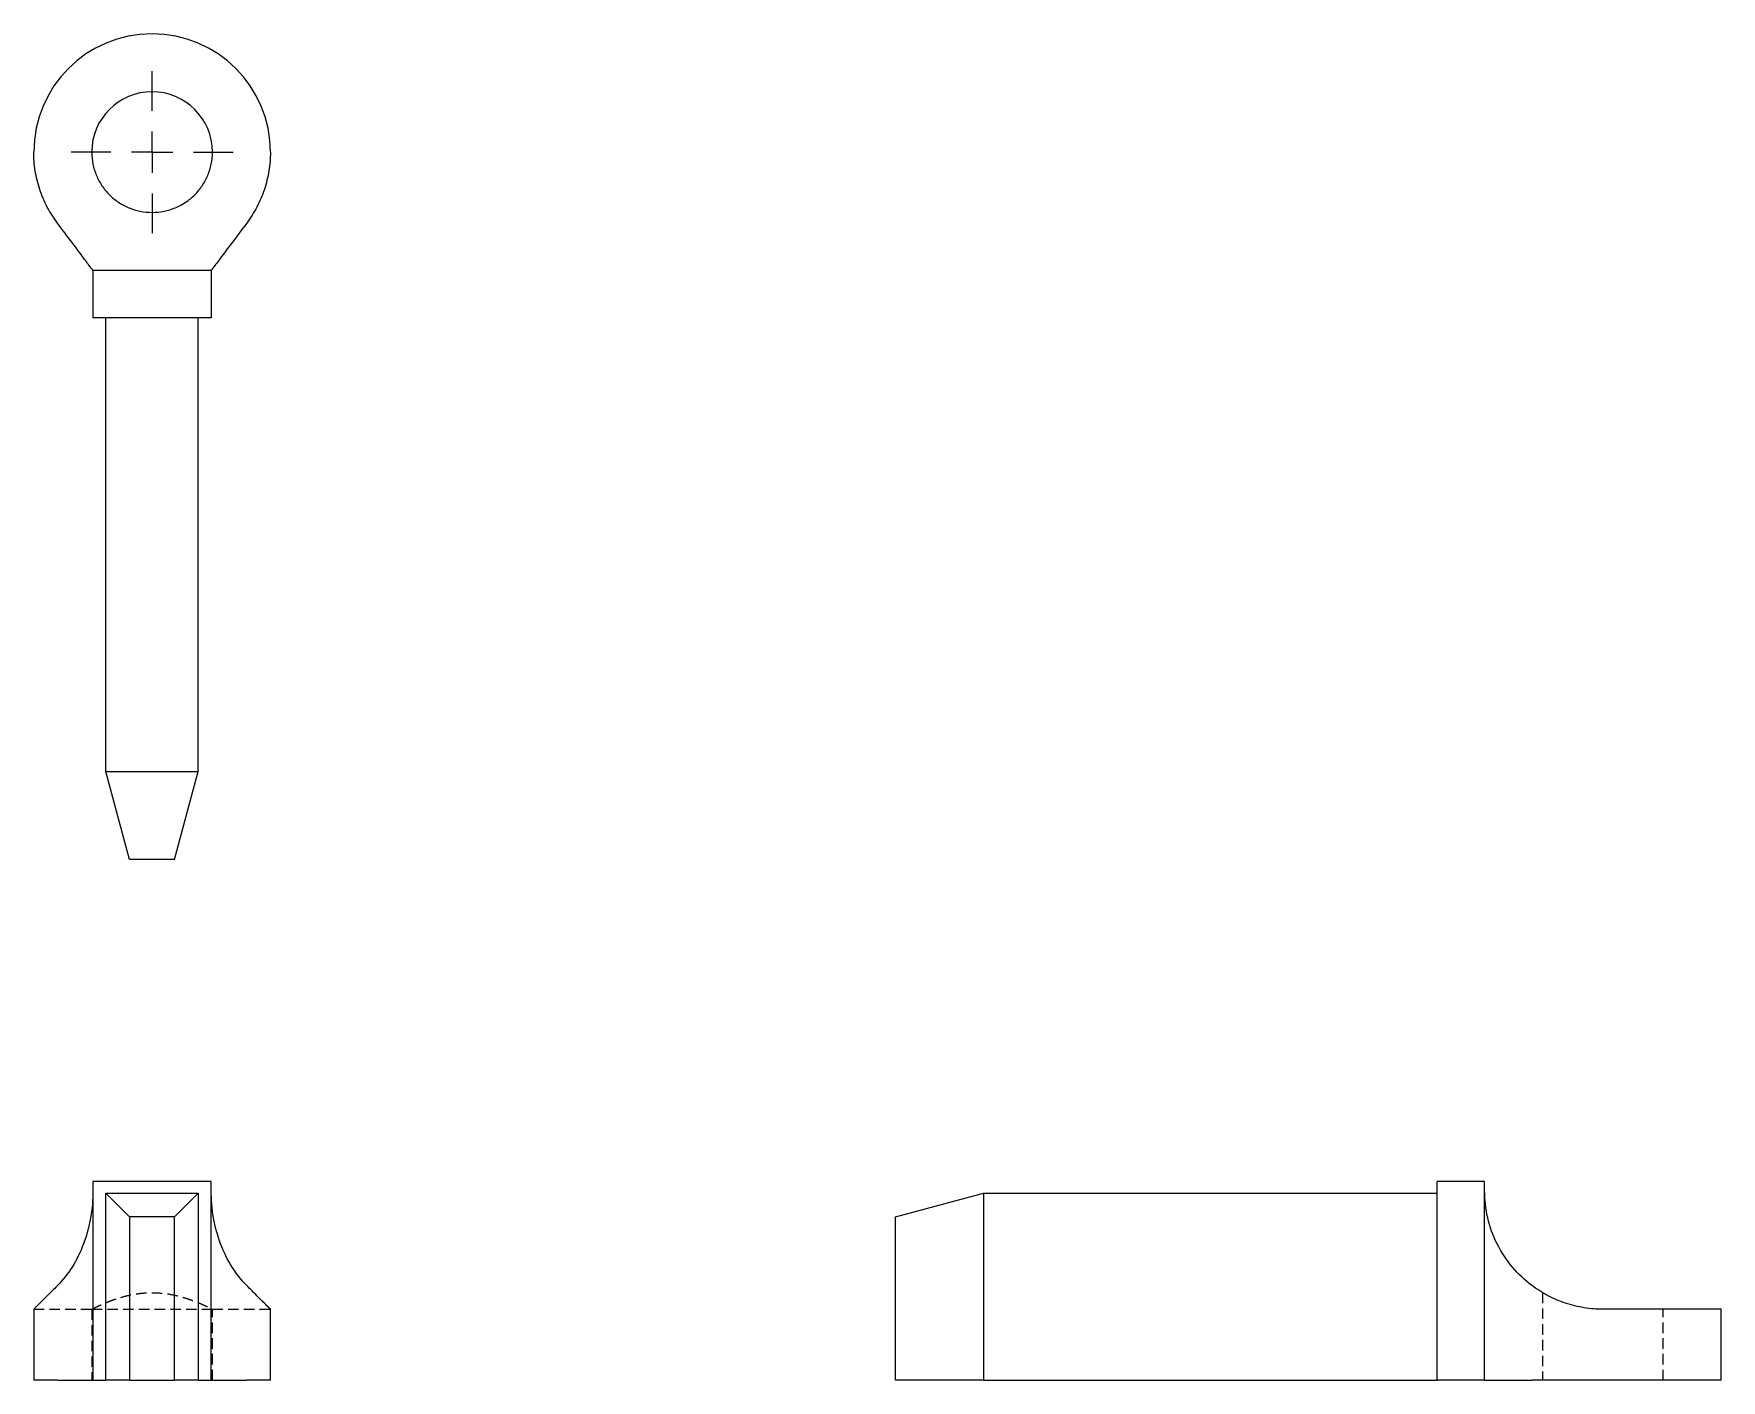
# Model space of a CAD drawing. Header units: millimetres. Extents: x 69 to 273, y 45 to 208.
import ezdxf

# ---------------------------------------------------------------- set-up
doc = ezdxf.new("R2010")
doc.units = ezdxf.units.MM
doc.linetypes.add('HIDDEN', pattern=[1.905, 1.27, -0.635])
doc.layers.add('10', color=7, linetype='Continuous')

# ---------------------------------------------------------------- blocks, each defined once
blk = doc.blocks.new('SW_CENTERMARKSYMBOL_0')
at = {"layer": '10', "color": 0}
for p, q in [((0, 5), (0, 9.81)), ((0, 0), (0, 2.5)), ((-5, 0), (-9.81, 0)), ((0, 0), (-2.5, 0)), ((0, 0), (0, -2.5)), ((0, 0), (2.5, 0)), ((5, 0), (9.81, 0)), ((0, -5), (0, -9.81))]:
    blk.add_line(p, q, dxfattribs=at)

msp = doc.modelspace()

# ---------------------------------------------------------------- linework, layer by layer
at = {"color": 7, "linetype": 'Continuous', "lineweight": 25}
for p, q in [((75.84, 179.35), (75.84, 173.62)), ((90.16, 179.35), (75.84, 179.35)), ((90.16, 179.35), (90.16, 173.62)), ((90.16, 173.62), (75.84, 173.62)), ((77.41, 118.69), (77.41, 173.62)), ((88.59, 118.69), (88.59, 173.62)), ((77.41, 118.69), (88.59, 118.69)), ((80.28, 108), (77.41, 118.69)), ((85.72, 108), (88.59, 118.69)), ((85.72, 108), (80.28, 108)), ((75.84, 69.03), (75.84, 44.97)), ((90.16, 69.03), (75.84, 69.03)), ((77.41, 44.97), (77.41, 67.6)), ((80.28, 64.74), (77.41, 67.6)), ((77.41, 67.6), (88.59, 67.6)), ((85.72, 64.74), (88.59, 67.6)), ((88.59, 67.6), (88.59, 44.97)), ((90.16, 44.97), (90.16, 69.03)), ((173, 64.74), (183.69, 67.6)), ((183.69, 67.6), (183.69, 44.97)), ((183.69, 67.6), (238.62, 67.6)), ((244.35, 69.03), (238.62, 69.03)), ((238.62, 44.97), (238.62, 69.03)), ((244.35, 67.89), (244.35, 69.03)), ((244.35, 44.97), (244.35, 67.89)), ((80.28, 64.74), (80.28, 44.97)), ((85.72, 64.74), (80.28, 64.74)), ((85.72, 44.97), (85.72, 64.74)), ((173, 44.97), (173, 64.74)), ((68.67, 53.56), (68.67, 44.97)), ((97.33, 44.97), (97.33, 53.56)), ((273, 53.56), (258.67, 53.56)), ((273, 44.97), (273, 53.56)), ((71.54, 44.97), (68.67, 44.97)), ((71.54, 44.97), (75.84, 44.97)), ((75.84, 44.97), (77.41, 44.97)), ((80.28, 44.97), (77.41, 44.97)), ((80.28, 44.97), (85.72, 44.97)), ((88.59, 44.97), (85.72, 44.97)), ((88.59, 44.97), (90.16, 44.97)), ((90.16, 44.97), (94.46, 44.97)), ((97.33, 44.97), (94.46, 44.97)), ((183.69, 44.97), (173, 44.97)), ((183.69, 44.97), (238.62, 44.97)), ((244.35, 44.97), (238.62, 44.97)), ((244.35, 44.97), (250.08, 44.97)), ((273, 44.97), (250.08, 44.97))]:
    msp.add_line(p, q, dxfattribs=at)
at = {"color": 7, "linetype": 'HIDDEN', "lineweight": 18}
for p, q in [((251.37, 55.56), (251.37, 44.97)), ((68.67, 53.56), (75.69, 53.56)), ((75.69, 53.56), (90.31, 53.56)), ((75.69, 53.56), (75.69, 44.97)), ((90.31, 53.56), (97.33, 53.56)), ((90.31, 44.97), (90.31, 53.56)), ((265.98, 44.97), (265.98, 53.56))]:
    msp.add_line(p, q, dxfattribs=at)
at = {"color": 7, "linetype": 'Continuous', "lineweight": 25}
for radius in [14.33, 7.31]:
    msp.add_arc((83, 193.67), radius, 0, 180, dxfattribs=at)
for points, knots in [([(71.54, 185.08), (71.09, 185.68), (70.67, 186.33), (69.96, 187.69), (69.65, 188.41), (69.16, 189.88), (68.98, 190.63), (68.73, 192.15), (68.67, 192.92), (68.67, 193.67)], [0, 0, 0, 0, 0.25, 0.25, 0.5, 0.5, 0.75, 0.75, 1, 1, 1, 1]), ([(75.69, 193.67), (75.69, 193.18), (75.74, 192.7), (75.93, 191.75), (76.08, 191.28), (76.45, 190.4), (76.67, 189.99), (77.07, 189.4), (77.21, 189.2), (77.51, 188.84), (77.67, 188.67), (78, 188.34), (78.18, 188.18), (78.54, 187.88), (78.73, 187.74), (79.32, 187.34), (79.73, 187.12), (80.39, 186.84), (80.61, 186.76), (81.08, 186.62), (81.31, 186.56), (82.02, 186.42), (82.51, 186.37), (83.49, 186.37), (83.97, 186.42), (84.92, 186.61), (85.38, 186.75), (86.26, 187.12), (86.68, 187.34), (87.27, 187.74), (87.46, 187.88), (87.82, 188.18), (88, 188.34), (88.33, 188.67), (88.49, 188.84), (88.79, 189.2), (88.93, 189.4), (89.33, 189.99), (89.55, 190.4), (89.83, 191.06), (89.91, 191.28), (90.05, 191.75), (90.11, 191.98), (90.26, 192.7), (90.31, 193.18), (90.31, 193.67)], [0, 0, 0, 0, 0.0625, 0.0625, 0.125, 0.125, 0.1875, 0.1875, 0.21875, 0.21875, 0.25, 0.25, 0.28125, 0.28125, 0.3125, 0.3125, 0.375, 0.375, 0.40625, 0.40625, 0.4375, 0.4375, 0.5, 0.5, 0.5625, 0.5625, 0.625, 0.625, 0.6875, 0.6875, 0.71875, 0.71875, 0.75, 0.75, 0.78125, 0.78125, 0.8125, 0.8125, 0.875, 0.875, 0.90625, 0.90625, 0.9375, 0.9375, 1, 1, 1, 1]), ([(97.33, 193.67), (97.33, 192.92), (97.27, 192.15), (97.02, 190.63), (96.84, 189.88), (96.35, 188.41), (96.04, 187.69), (95.33, 186.33), (94.91, 185.68), (94.46, 185.08)], [0, 0, 0, 0, 0.25, 0.25, 0.5, 0.5, 0.75, 0.75, 1, 1, 1, 1]), ([(75.84, 179.35), (75.84, 179.35), (75.75, 179.47), (75.37, 179.97), (75.08, 180.36), (74.32, 181.36), (73.86, 181.99), (72.78, 183.42), (72.18, 184.22), (71.54, 185.08)], [0, 0, 0, 0, 0.25, 0.25, 0.5, 0.5, 0.75, 0.75, 1, 1, 1, 1]), ([(94.46, 185.08), (93.82, 184.22), (93.22, 183.42), (92.14, 181.99), (91.68, 181.36), (90.92, 180.36), (90.63, 179.97), (90.25, 179.47), (90.16, 179.35), (90.16, 179.35)], [0, 0, 0, 0, 0.25, 0.25, 0.5, 0.5, 0.75, 0.75, 1, 1, 1, 1]), ([(75.84, 67.89), (75.84, 66.82), (75.75, 65.72), (75.37, 63.56), (75.08, 62.49), (74.32, 60.47), (73.86, 59.53), (72.78, 57.82), (72.18, 57.07), (71.54, 56.43)], [0, 0, 0, 0, 0.25, 0.25, 0.5, 0.5, 0.75, 0.75, 1, 1, 1, 1]), ([(94.46, 56.43), (93.82, 57.07), (93.22, 57.82), (92.14, 59.53), (91.68, 60.47), (90.92, 62.49), (90.63, 63.56), (90.25, 65.72), (90.16, 66.82), (90.16, 67.89)], [0, 0, 0, 0, 0.25, 0.25, 0.5, 0.5, 0.75, 0.75, 1, 1, 1, 1]), ([(250.08, 56.43), (249.22, 57.07), (248.42, 57.82), (246.99, 59.53), (246.36, 60.47), (245.36, 62.49), (244.97, 63.56), (244.47, 65.72), (244.35, 66.82), (244.35, 67.89)], [0, 0, 0, 0, 0.25, 0.25, 0.5, 0.5, 0.75, 0.75, 1, 1, 1, 1]), ([(71.54, 56.43), (71.09, 55.97), (70.67, 55.56), (69.96, 54.85), (69.65, 54.54), (69.16, 54.05), (68.98, 53.87), (68.73, 53.62), (68.67, 53.56), (68.67, 53.56)], [0, 0, 0, 0, 0.25, 0.25, 0.5, 0.5, 0.75, 0.75, 1, 1, 1, 1]), ([(97.33, 53.56), (97.33, 53.56), (97.27, 53.62), (97.02, 53.87), (96.84, 54.05), (96.35, 54.54), (96.04, 54.85), (95.33, 55.56), (94.91, 55.97), (94.46, 56.43)], [0, 0, 0, 0, 0.25, 0.25, 0.5, 0.5, 0.75, 0.75, 1, 1, 1, 1]), ([(258.67, 53.56), (257.92, 53.56), (257.15, 53.62), (255.63, 53.87), (254.88, 54.05), (253.41, 54.54), (252.69, 54.85), (251.33, 55.56), (250.68, 55.97), (250.08, 56.43)], [0, 0, 0, 0, 0.25, 0.25, 0.5, 0.5, 0.75, 0.75, 1, 1, 1, 1])]:
    msp.add_open_spline(points, degree=3, knots=knots, dxfattribs=at)
at = {"color": 7, "linetype": 'HIDDEN', "lineweight": 18}
msp.add_open_spline([(75.69, 53.56), (75.69, 53.56), (75.74, 53.59), (75.93, 53.68), (76.08, 53.75), (76.45, 53.93), (76.67, 54.04), (77.07, 54.21), (77.21, 54.28), (77.51, 54.4), (77.67, 54.46), (78, 54.59), (78.18, 54.66), (78.54, 54.78), (78.73, 54.85), (79.32, 55.03), (79.73, 55.15), (80.39, 55.29), (80.61, 55.34), (81.08, 55.42), (81.31, 55.45), (82.02, 55.54), (82.51, 55.56), (83.49, 55.56), (83.97, 55.54), (84.92, 55.43), (85.38, 55.34), (86.26, 55.15), (86.68, 55.03), (87.27, 54.85), (87.46, 54.78), (87.82, 54.66), (88, 54.59), (88.33, 54.46), (88.49, 54.4), (88.79, 54.28), (88.93, 54.21), (89.33, 54.04), (89.55, 53.93), (89.83, 53.8), (89.91, 53.76), (90.05, 53.69), (90.11, 53.66), (90.26, 53.59), (90.31, 53.56), (90.31, 53.56)], degree=3, knots=[0, 0, 0, 0, 0.0625, 0.0625, 0.125, 0.125, 0.1875, 0.1875, 0.21875, 0.21875, 0.25, 0.25, 0.28125, 0.28125, 0.3125, 0.3125, 0.375, 0.375, 0.40625, 0.40625, 0.4375, 0.4375, 0.5, 0.5, 0.5625, 0.5625, 0.625, 0.625, 0.6875, 0.6875, 0.71875, 0.71875, 0.75, 0.75, 0.78125, 0.78125, 0.8125, 0.8125, 0.875, 0.875, 0.90625, 0.90625, 0.9375, 0.9375, 1, 1, 1, 1], dxfattribs=at)

# ---------------------------------------------------------------- block references
at = {"layer": '10'}
msp.add_blockref('SW_CENTERMARKSYMBOL_0', (83, 193.67), dxfattribs=at)

doc.saveas('drawing.dxf')
